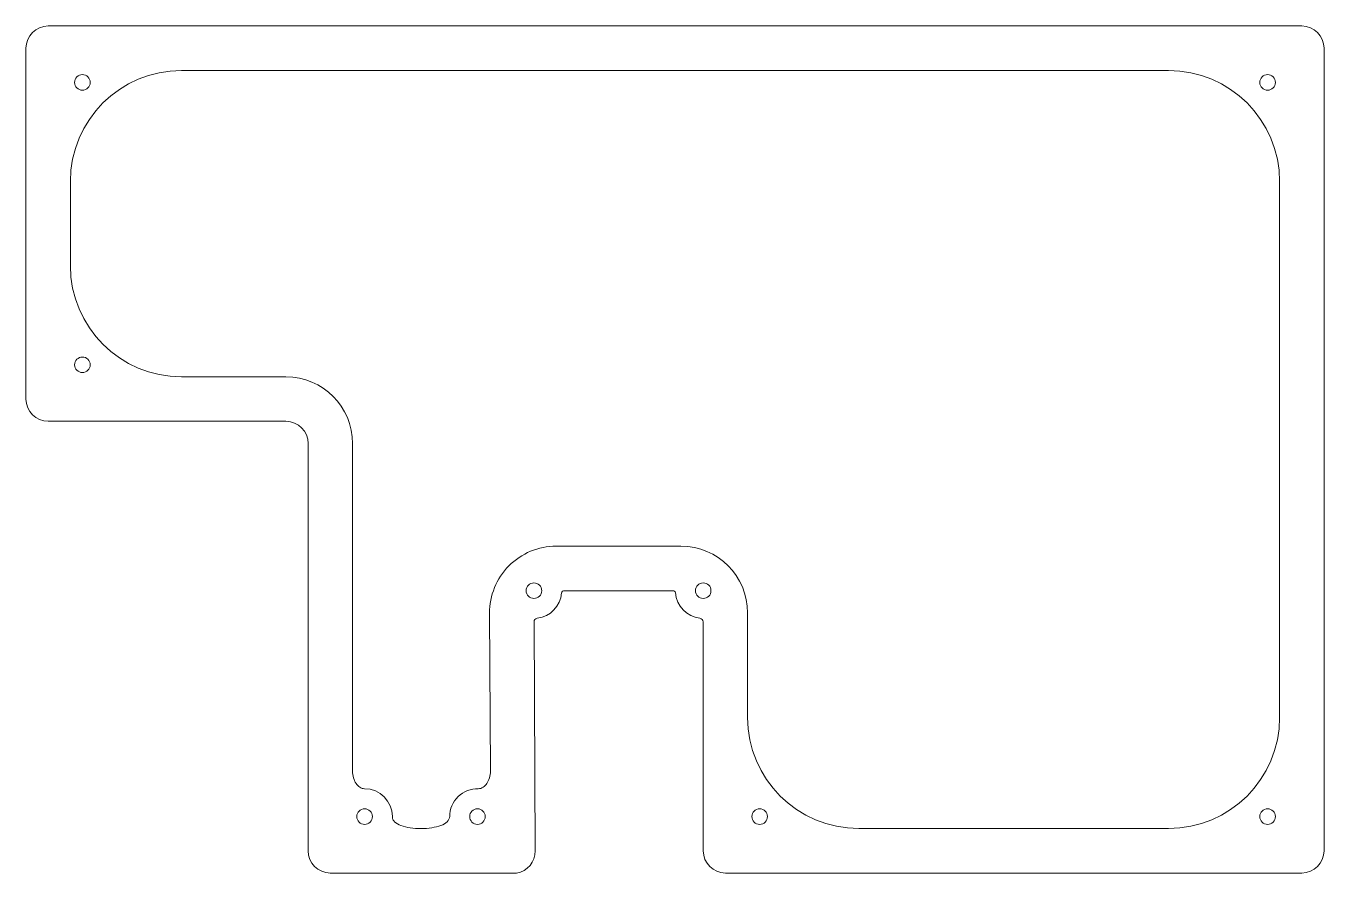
# Model space of a CAD drawing. Header units: millimetres. Extents: x -7.5 to 50.9, y -33.1 to 5.
import ezdxf

# ---------------------------------------------------------------- set-up
doc = ezdxf.new("R2010")
doc.units = ezdxf.units.MM

msp = doc.modelspace()

# ---------------------------------------------------------------- linework, layer by layer
at = {"color": 7, "linetype": 'Continuous', "lineweight": 15}
for p, q in [((49.92, 5), (-6.5, 5)), ((-7.5, 4), (-7.5, -11.78)), ((50.92, -32.1), (50.92, 4)), ((-0.5, 3), (43.92, 3)), ((-5.5, -5.78), (-5.5, -2)), ((48.92, -2), (48.92, -26.1)), ((4.2, -10.78), (-0.5, -10.78)), ((4.2, -12.78), (-6.5, -12.78)), ((5.2, -32.1), (5.2, -13.78)), ((7.2, -28.502), (7.2, -13.78)), ((21.98, -18.4), (16.363, -18.4)), ((16.731, -20.4), (21.612, -20.4)), ((13.363, -21.417), (13.402, -28.501)), ((24.98, -26.1), (24.98, -21.4)), ((15.422, -32.107), (15.365, -21.807)), ((22.98, -21.807), (22.98, -32.1)), ((43.92, -31.1), (29.98, -31.1)), ((6.199, -33.1), (6.198, -33.1)), ((6.199, -33.1), (14.58, -33.1)), ((49.92, -33.1), (23.98, -33.1))]:
    msp.add_line(p, q, dxfattribs=at)
for centre in [(-4.96, 2.46), (48.38, 2.46), (-4.96, -10.24), (15.36, -20.4), (22.98, -20.4), (7.74, -30.56), (12.82, -30.56), (25.52, -30.56), (48.38, -30.56)]:
    msp.add_circle(centre, 0.35, dxfattribs=at)
for centre, radius, start, end in [((-6.5, 4), 1, 90, 180), ((49.92, 4), 1, 0, 90), ((-0.5, -2), 5, 90, 180), ((43.92, -2), 5, 0, 90), ((-0.5, -5.78), 5, 180, 270), ((4.2, -13.78), 3, 0, 90), ((-6.5, -11.78), 1, 180, 270), ((4.2, -13.78), 1, 0, 90), ((16.363, -21.4), 3, 90, 180.31575), ((21.98, -21.4), 3, 0, 90), ((16.731, -20.528), 0.128, 90, 167.47611), ((21.612, -20.528), 0.128, 18.95333, 90), ((15.36, -20.4), 1.25, 276.95706, 355.40707), ((22.98, -20.4), 1.25, 183.95874, 263.24997), ((15.532, -21.806), 0.166, 96.95706, 180.31575), ((22.814, -21.807), 0.166, 0, 83.24997), ((29.98, -26.1), 5, 180, 270), ((43.92, -26.1), 5, 270, 0), ((7.74, -30.56), 1.25, 0, 90), ((12.82, -30.56), 1.25, 88.31978, 180.00512), ((6.2, -32.1), 1, 180, 269.91197), ((14.422, -32.113), 1, 279.11651, 0.31575), ((23.98, -32.1), 1, 180, 270), ((49.92, -32.1), 1, 270, 0)]:
    msp.add_arc(centre, radius, start, end, dxfattribs=at)
for points, knots in [([(7.74, -29.31), (7.66, -29.307), (7.589, -29.284), (7.461, -29.202), (7.405, -29.144), (7.309, -29.002), (7.27, -28.919), (7.215, -28.729), (7.2, -28.622), (7.2, -28.502)], [0, 0, 0, 0, 0.25, 0.25, 0.5, 0.5, 0.75, 0.75, 1, 1, 1, 1]), ([(13.402, -28.501), (13.402, -28.622), (13.387, -28.729), (13.331, -28.92), (13.291, -29.003), (13.194, -29.144), (13.137, -29.202), (13.008, -29.284), (12.937, -29.308), (12.857, -29.31)], [0, 0, 0, 0, 0.25, 0.25, 0.5, 0.5, 0.75, 0.75, 1, 1, 1, 1]), ([(11.57, -30.56), (11.564, -30.648), (11.526, -30.726), (11.39, -30.86), (11.293, -30.916), (11.055, -31.006), (10.915, -31.041), (10.609, -31.087), (10.445, -31.099), (10.115, -31.101), (9.949, -31.09), (9.641, -31.045), (9.498, -31.011), (9.257, -30.921), (9.159, -30.865), (9.059, -30.764), (9.033, -30.727), (8.999, -30.648), (8.99, -30.605), (8.99, -30.56)], [0, 0, 0, 0, 0.125, 0.125, 0.25, 0.25, 0.375, 0.375, 0.5, 0.5, 0.625, 0.625, 0.75, 0.75, 0.875, 0.875, 0.9375, 0.9375, 1, 1, 1, 1])]:
    msp.add_open_spline(points, degree=3, knots=knots, dxfattribs=at)

doc.saveas('drawing.dxf')
